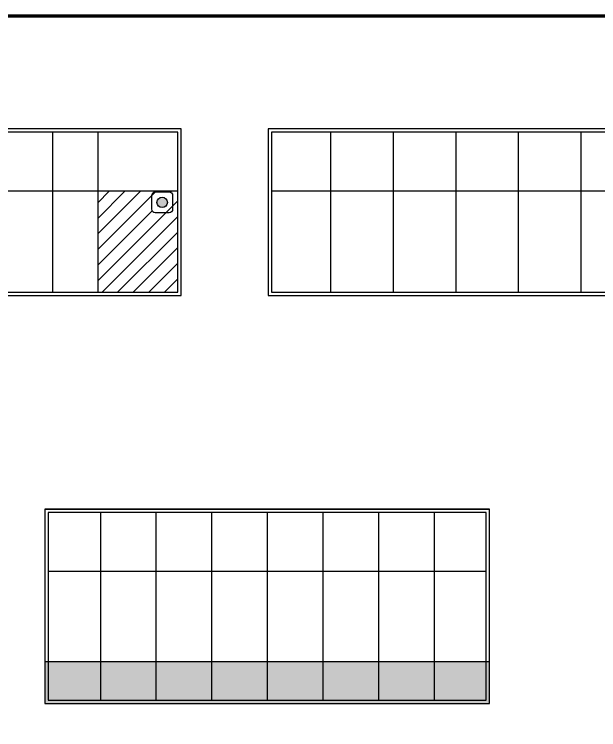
# Model space of a CAD drawing. Extents: x 5412679 to 5683609, y 301830 to 763830.
# Drawn here: x 5646426 to 5654833, y 329745 to 340046 of the extents above; entities that cross this region are included whole.
import ezdxf

# ---------------------------------------------------------------- set-up
doc = ezdxf.new("R2010")
doc.units = 0
doc.header["$LTSCALE"] = 1000
doc.header["$MEASUREMENT"] = 0
for name, color, linetype in [('$dl$', 255, 'Continuous'), ('PUB_TITLE', 4, 'Continuous'), ('玻璃', 155, 'Continuous')]:
    doc.layers.add(name, color=color, linetype=linetype)

msp = doc.modelspace()

# ---------------------------------------------------------------- hatches: boundary and pattern name
at = {"layer": '$dl$', "linetype": 'ByBlock'}
h = msp.add_hatch(color=1, dxfattribs=at)
edge = h.paths.add_edge_path()
edge.add_arc((5648553, 337338), 75, 0, 360)
h = msp.add_hatch(dxfattribs=at)
h.set_pattern_fill('松散材料', color=256, scale=25, style=0)
h.set_pattern_definition([(0, (-28182.5, -255381.575), (23.4375, 46.875), [0, -46.875])])
h.paths.add_polyline_path([(5646864, 330121), (5653264, 330121), (5653264, 330721), (5646864, 330721)])
at = {"linetype": 'ByBlock'}
h = msp.add_hatch(dxfattribs=at)
h.set_pattern_fill('ANSI31', color=256, scale=100, style=0)
h.set_pattern_definition([(45, (7373, -249506.08), (-112.2532015, 112.2532015), [])])
h.paths.add_polyline_path([(5648776, 337497), (5647626, 337497), (5647626, 336047), (5648776, 336047)])
h.paths.add_polyline_path([(5648603, 337438, -1), (5648703, 337438), (5648503, 337238, -1), (5648403, 337238)], flags=16)

# ---------------------------------------------------------------- linework, layer by layer
at = {"layer": '$dl$', "color": 1, "linetype": 'ByBlock'}
msp.add_lwpolyline([(5648703, 337438), (5648703, 337238, -0.414214), (5648653, 337188), (5648453, 337188, -0.414214), (5648403, 337238), (5648403, 337438, -0.414214), (5648453, 337488), (5648653, 337488, -0.414214)], format="xyb", close=True, dxfattribs=at)
msp.add_circle((5648553, 337338), 75, dxfattribs=at)
at = {"linetype": 'ByBlock'}
msp.add_line((5646864, 332921), (5653264, 332921), dxfattribs=at)
for points in [[(5648826, 338397), (5643726, 338397), (5643726, 335997), (5648826, 335997)], [(5655476, 338397), (5650076, 338397), (5650076, 335997), (5655476, 335997)], [(5653264, 332921), (5646864, 332921), (5646864, 330121), (5653264, 330121)]]:
    msp.add_lwpolyline(points, close=True, dxfattribs=at)
at = {"color": 251, "linetype": 'ByBlock'}
msp.add_lwpolyline([(5646864, 330121), (5653264, 330121), (5653264, 330721), (5646864, 330721)], close=True, dxfattribs=at)
at = {"layer": 'PUB_TITLE', "linetype": 'ByBlock', "const_width": 50}
msp.add_lwpolyline([(5629154, 320021), (5664554, 320021), (5664554, 340021), (5629154, 340021)], close=True, dxfattribs=at)
at = {"layer": '玻璃', "linetype": 'ByBlock'}
for p, q in [((5646976, 338347), (5646976, 336047)), ((5647626, 338347), (5647626, 336047)), ((5647626, 338347), (5647626, 336047)), ((5650976, 338347), (5650976, 336047)), ((5651876, 338347), (5651876, 336047)), ((5652776, 338347), (5652776, 336047)), ((5653676, 338347), (5653676, 336047)), ((5654576, 338347), (5654576, 336047)), ((5648776, 337497), (5643776, 337497)), ((5655426, 337497), (5650126, 337497)), ((5647664, 332871), (5647664, 330171)), ((5648464, 332871), (5648464, 330171)), ((5649264, 332871), (5649264, 330171)), ((5650064, 332871), (5650064, 330171)), ((5650864, 332871), (5650864, 330171)), ((5651664, 332871), (5651664, 330171)), ((5652464, 332871), (5652464, 330171)), ((5653214, 332021), (5646914, 332021)), ((5653214, 330721), (5646914, 330721))]:
    msp.add_line(p, q, dxfattribs=at)
for points in [[(5648776, 338347), (5643776, 338347), (5643776, 336047), (5648776, 336047)], [(5655426, 338347), (5650126, 338347), (5650126, 336047), (5655426, 336047)], [(5653214, 332871), (5646914, 332871), (5646914, 330171), (5653214, 330171)]]:
    msp.add_lwpolyline(points, close=True, dxfattribs=at)

doc.saveas('drawing.dxf')
